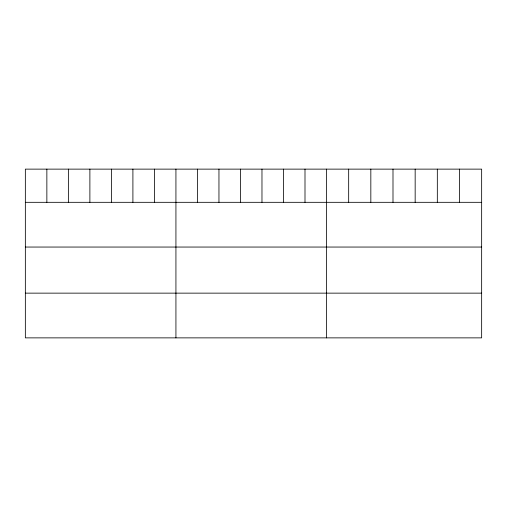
<?xml version="1.0" encoding="UTF-8"?>
<svg xmlns="http://www.w3.org/2000/svg" width="507" height="507" viewBox="0 0 507 507"><rect width="100%" height="100%" fill="white"/><g stroke="black" fill="none" stroke-linecap="round" stroke-linejoin="round"><path stroke-width="0.76" d="M481.65 202.318L481.65 337.871L25.35 337.871L25.35 169.129L481.65 169.129L481.65 202.318L25.35 202.318M25.35 247.048L481.65 247.048M25.35 293.141L481.65 293.141M459.488 169.129L459.488 202.318M437.326 169.129L437.326 202.318M415.163 169.129L415.163 202.318M392.995 169.129L392.995 202.318M370.832 169.129L370.832 202.318M348.67 169.129L348.67 202.318M326.508 169.129L326.508 337.871M304.999 169.129L304.999 202.318M283.483 169.129L283.483 202.318M261.973 169.129L261.973 202.318M240.464 169.129L240.464 202.318M218.954 169.129L218.954 202.318M197.438 169.129L197.438 202.318M175.929 169.129L175.929 337.871M154.42 169.129L154.42 202.318M132.904 169.129L132.904 202.318M111.394 169.129L111.394 202.318M89.885 169.129L89.885 202.318M68.375 169.129L68.375 202.318M46.859 169.129L46.859 202.318"/></g></svg>
